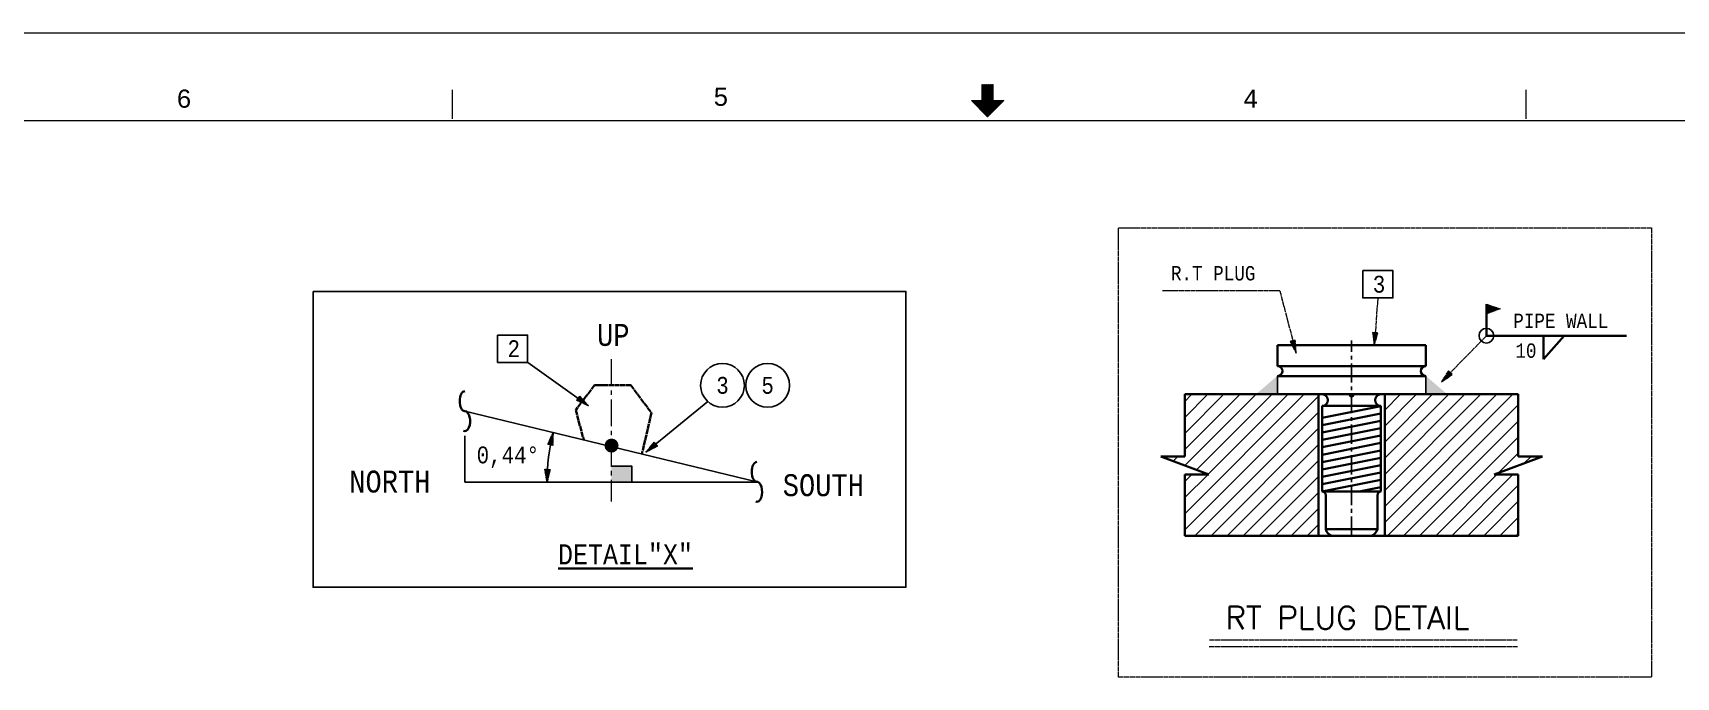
# Model space of a CAD drawing. Header units: inches. Extents: x 1027 to 1868, y 0 to 594.
# Drawn here: x 1256.8 to 1578.6, y 467.8 to 594 of the extents above; entities that cross this region are included whole.
import ezdxf
from ezdxf.enums import TextEntityAlignment as Align

# ---------------------------------------------------------------- set-up
doc = ezdxf.new("R2010")
doc.units = ezdxf.units.IN
doc.header["$MEASUREMENT"] = 0
for name, pattern in [('CENTER', [2, 1.25, -0.25, 0.25, -0.25]), ('CENTER2', [1.125, 0.75, -0.125, 0.125, -0.125]), ('Dashed', [4.18782, 2.09391, -2.09391]), ('Solid', [1, 1, 0])]:
    doc.linetypes.add(name, pattern=pattern)
for name, color, linetype in [('1', 7, 'Continuous'), ('2', 2, 'Continuous'), ('4', 4, 'Continuous'), ('BG 0 -1', 7, 'Continuous'), ('CO', 7, 'Continuous'), ('DIM-LINES', 7, 'Continuous'), ('ISO-TEXT', 7, 'Continuous'), ('WELDS', 7, 'Continuous')]:
    doc.layers.add(name, color=color, linetype=linetype)
for name, color, linetype, lineweight in [('3', 3, 'Continuous', 30), ('dottedUndimensionedPipe', 7, 'Dashed', 13), ('materialLabel', 2, 'Solid', 13), ('message', 2, 'Solid', 13), ('symbol', 2, 'Solid', 30), ('weldCyanLabel', 4, 'Solid', 13), ('weldDimension', 2, 'Solid', 13)]:
    doc.layers.add(name, color=color, linetype=linetype, lineweight=lineweight)
doc.styles.add('Arial', font='arial.ttf')
doc.styles.add('fixedText', font='MONOTXT8.shx', dxfattribs={"width": 0.85})
doc.styles.add('MONOTXT', font='MONOTXT.shx', dxfattribs={"width": 0.8})
doc.styles.add('ROMANS', font='romans.shx', dxfattribs={"width": 0.85})

msp = doc.modelspace()

# ---------------------------------------------------------------- hatches: boundary and pattern name
at = {"layer": '2'}
h = msp.add_hatch(color=1, dxfattribs=at)
h.dxf.hatch_style = 1
h.paths.add_polyline_path([(1370.02, 509.13), (1370.02, 506.03), (1374.08, 506.03), (1374.08, 509.13)])
at = {"layer": '4'}
h = msp.add_hatch(dxfattribs=at)
h.set_pattern_fill('ANSI31', color=4, scale=0.7, style=0)
h.set_pattern_definition([(45, (4789.1477, -12506.0124), (-1.57154482, 1.57154482), [])])
h.paths.add_polyline_path([(1542.94, 507.51), (1552.36, 511.05), (1547.65, 511.05), (1547.65, 523.21), (1521.66, 523.21), (1521.49, 523.04), (1521.49, 495.52), (1547.51, 495.52), (1547.65, 495.66), (1547.65, 507.51)])
h.paths.add_polyline_path([(1487.07, 507.51), (1482.36, 507.51), (1482.36, 495.52), (1508.51, 495.52), (1508.51, 523.21), (1482.36, 523.21), (1482.36, 511.05), (1477.64, 511.05)])
at = {"layer": 'weldCyanLabel'}
h = msp.add_hatch(color=2, dxfattribs=at)
h.dxf.hatch_style = 1
h.paths.add_polyline_path([(1541.41, 540.85), (1541.41, 538.95), (1544.08, 539.97)])
at = {"layer": 'WELDS'}
h = msp.add_hatch(color=2, dxfattribs=at)
edge = h.paths.add_edge_path(flags=0)
edge.add_arc((1370.08, 513.17), 1.38, 180, 540, ccw=False)

# ---------------------------------------------------------------- linework, layer by layer
at = {"color": 2}
for p, q in [((1500.48, 526.79), (1500.48, 523.21)), ((1529.52, 526.79), (1529.52, 523.21))]:
    msp.add_line(p, q, dxfattribs=at)
at = {"layer": '1', "color": 1, "linetype": 'CENTER', "ltscale": 3}
msp.add_line((1515, 495.52), (1515, 533.77), dxfattribs=at)
at = {"layer": '2', "color": 3}
msp.add_line((1398.82, 506.03), (1341.1, 519.98), dxfattribs=at)
at = {"layer": '2', "color": 2}
msp.add_line((1341.36, 515.05), (1341.36, 506.03), dxfattribs=at)
at = {"layer": '2', "color": 4}
for points in [[(1517.2, 547.45), (1523.1, 547.45), (1523.1, 542.09), (1517.2, 542.09)], [(1347.75, 534.82), (1353.65, 534.82), (1353.65, 529.46), (1347.75, 529.46)]]:
    msp.add_lwpolyline(points, close=True, dxfattribs=at)
msp.add_lwpolyline([(1370.02, 509.13), (1374.08, 509.13), (1374.08, 506.03)], dxfattribs=at)
for centre in [(1391.81, 524.97), (1400.65, 524.97)]:
    msp.add_circle(centre, 4.29, dxfattribs=at)
msp.add_arc((1398.41, 506.05), 40.94, 166.3076, 180.0257, dxfattribs=at)
at = {"layer": '3', "color": 2}
for p, q in [((1541.41, 534.68), (1541.41, 540.85)), ((1541.41, 534.68), (1568.81, 534.68)), ((1552.56, 530.09), (1556.65, 534.68)), ((1552.56, 534.68), (1552.56, 530.09))]:
    msp.add_line(p, q, dxfattribs=at)
at = {"layer": '3', "color": 3}
for p, q in [((1500.48, 532.87), (1500.48, 528.75)), ((1500.48, 532.87), (1529.52, 532.87)), ((1529.52, 532.87), (1529.52, 528.75)), ((1500.48, 528.75), (1529.52, 528.75)), ((1500.48, 526.79), (1529.52, 526.79)), ((1482.36, 511.05), (1482.36, 523.21)), ((1482.36, 523.21), (1547.65, 523.21)), ((1508.51, 523.21), (1508.51, 495.52)), ((1521.49, 523.21), (1521.49, 495.52)), ((1547.65, 511.05), (1547.65, 523.21)), ((1509.23, 520.95), (1520.73, 520.95)), ((1509.23, 520.95), (1509.23, 504.18)), ((1509.23, 518.6), (1520.73, 520.89)), ((1509.23, 517.16), (1520.73, 519.45)), ((1520.73, 520.95), (1520.73, 504.18)), ((1509.23, 515.72), (1520.73, 518.01)), ((1509.23, 514.27), (1520.73, 516.57)), ((1509.23, 512.83), (1520.73, 515.12)), ((1509.23, 511.39), (1520.73, 513.68)), ((1509.23, 509.95), (1520.73, 512.24)), ((1477.64, 511.05), (1482.36, 511.05)), ((1477.64, 511.05), (1487.07, 507.51)), ((1509.23, 508.51), (1520.73, 510.8)), ((1509.23, 507.06), (1520.73, 509.36)), ((1552.36, 511.05), (1542.94, 507.51)), ((1552.36, 511.05), (1547.65, 511.05)), ((1482.36, 507.51), (1487.07, 507.51)), ((1482.36, 495.52), (1482.36, 507.51)), ((1509.23, 505.62), (1520.73, 507.91)), ((1509.23, 504.18), (1520.73, 506.47)), ((1547.65, 507.51), (1542.94, 507.51)), ((1547.65, 495.52), (1547.65, 507.51)), ((1509.23, 504.18), (1520.73, 504.18)), ((1509.93, 503.48), (1509.93, 496.8)), ((1516.47, 504.18), (1520.73, 505.03)), ((1520.08, 503.48), (1520.08, 496.8)), ((1509.93, 496.8), (1520.08, 496.8)), ((1482.36, 495.52), (1547.65, 495.52))]:
    msp.add_line(p, q, dxfattribs=at)
at = {"layer": '3'}
msp.add_line((1511.13, 495.52), (1518.88, 495.52), dxfattribs=at)
at = {"layer": '3', "color": 3}
msp.add_lwpolyline([(1514.72, 523.21, 0.589, 0.589, 1.191456), (1515.3, 523.21, 0, 0, 0)], format="xyseb", dxfattribs=at)
for centre, radius, start, end in [((1500.48, 527.77), 0.982, 270, 90), ((1529.52, 527.77), 0.982, 90, 270), ((1509.23, 522.08), 1.13, 270, 90), ((1520.73, 522.08), 1.13, 90, 270), ((1509.23, 503.48), 0.7, 0, 90), ((1520.78, 503.48), 0.703, 93.9739, 179.9026), ((1511.65, 497.2), 1.76, 193.1432, 252.9181), ((1518.36, 497.2), 1.76, 287.0819, 346.8568)]:
    msp.add_arc(centre, radius, start, end, dxfattribs=at)
at = {"layer": '3', "extrusion": (0, 0, -1)}
for centre, start_param, end_param in [((1341.36, 521.87), 3.141593, 6.283185), ((1341.36, 517.96), 6.283185, 9.665524), ((1398.55, 508.02), 3.141593, 6.283185), ((1398.55, 504.12), 6.144889, 9.665524)]:
    msp.add_ellipse(centre, major_axis=(0, 1.95), ratio=0.522828, start_param=start_param, end_param=end_param, dxfattribs=at)
at = {"layer": '4', "color": 2}
msp.add_line((1341.36, 506.03), (1398.82, 506.03), dxfattribs=at)
msp.add_lwpolyline([(1311.63, 543.37), (1427.72, 543.37), (1427.72, 485.42), (1311.63, 485.42)], close=True, dxfattribs=at)
msp.add_circle((1541.41, 534.68), 1.44, dxfattribs=at)
at = {"layer": '4', "color": 4}
for points in [[(1500.48, 526.83), (1496.25, 523.21), (1500.48, 523.21)], [(1529.52, 526.83), (1533.76, 523.21), (1529.52, 523.21)]]:
    msp.add_solid(points, dxfattribs=at)
at = {"layer": 'BG 0 -1', "color": 7, "linetype": 'Continuous', "lineweight": 9}
for p, q in [((1026.97, 594), (1867.97, 594)), ((1338.92, 577.17), (1338.92, 582.83)), ((1442.67, 580.74), (1442.67, 583.92)), ((1442.67, 583.88), (1444.79, 581.76)), ((1442.67, 583.75), (1444.79, 581.63)), ((1442.67, 583.63), (1444.79, 581.51)), ((1442.67, 583.5), (1444.79, 581.38)), ((1442.67, 583.38), (1444.79, 581.26)), ((1442.67, 583.25), (1444.79, 581.13)), ((1442.67, 583.13), (1444.79, 581.01)), ((1442.67, 583), (1444.79, 580.88)), ((1442.67, 582.88), (1444.79, 580.76)), ((1442.67, 582.75), (1445.8, 579.62)), ((1442.67, 582.63), (1445.74, 579.56)), ((1442.67, 582.5), (1445.67, 579.5)), ((1442.75, 583.92), (1444.79, 581.88)), ((1442.88, 583.92), (1444.79, 582.01)), ((1443, 583.92), (1444.79, 582.13)), ((1443.13, 583.92), (1444.79, 582.26)), ((1443.25, 583.92), (1444.79, 582.38)), ((1443.38, 583.92), (1444.79, 582.51)), ((1443.5, 583.92), (1444.79, 582.63)), ((1443.63, 583.92), (1444.79, 582.76)), ((1443.74, 577.56), (1443.74, 583.22)), ((1443.75, 583.92), (1444.79, 582.88)), ((1443.88, 583.92), (1444.79, 583.01)), ((1444, 583.92), (1444.79, 583.13)), ((1444.13, 583.92), (1444.79, 583.26)), ((1444.25, 583.92), (1444.79, 583.38)), ((1444.38, 583.92), (1444.79, 583.51)), ((1444.5, 583.92), (1444.79, 583.63)), ((1444.63, 583.92), (1444.79, 583.76)), ((1444.75, 583.92), (1444.79, 583.88)), ((1444.79, 580.74), (1444.79, 583.92)), ((1549.17, 577.17), (1549.17, 582.83)), ((1440.55, 580.74), (1442.67, 580.74)), ((1443.73, 577.55), (1440.55, 580.74)), ((1440.56, 580.74), (1443.74, 577.56)), ((1440.69, 580.74), (1443.8, 577.62)), ((1440.81, 580.74), (1443.86, 577.68)), ((1440.94, 580.74), (1443.92, 577.75)), ((1441.06, 580.74), (1443.99, 577.81)), ((1441.19, 580.74), (1444.05, 577.87)), ((1441.31, 580.74), (1444.11, 577.93)), ((1441.44, 580.74), (1444.17, 578)), ((1441.56, 580.74), (1444.24, 578.06)), ((1441.69, 580.74), (1444.3, 578.12)), ((1441.81, 580.74), (1444.36, 578.18)), ((1441.94, 580.74), (1444.42, 578.25)), ((1442.06, 580.74), (1444.49, 578.31)), ((1442.19, 580.74), (1444.55, 578.37)), ((1442.31, 580.74), (1444.61, 578.44)), ((1442.44, 580.74), (1444.67, 578.5)), ((1442.56, 580.74), (1444.74, 578.56)), ((1442.67, 582.38), (1445.61, 579.44)), ((1442.67, 582.25), (1445.55, 579.37)), ((1442.67, 582.13), (1445.49, 579.31)), ((1442.67, 582), (1445.42, 579.25)), ((1442.67, 581.88), (1445.36, 579.19)), ((1442.67, 581.75), (1445.3, 579.12)), ((1442.67, 581.63), (1445.24, 579.06)), ((1442.67, 581.5), (1445.17, 579)), ((1442.67, 581.38), (1445.11, 578.94)), ((1442.67, 581.25), (1445.05, 578.87)), ((1442.67, 581.13), (1444.99, 578.81)), ((1442.67, 581), (1444.92, 578.75)), ((1442.67, 580.88), (1444.86, 578.69)), ((1442.67, 580.75), (1444.8, 578.62)), ((1446.91, 580.74), (1443.73, 577.55)), ((1444.79, 580.74), (1446.91, 580.74)), ((1444.81, 580.74), (1445.86, 579.69)), ((1444.94, 580.74), (1445.92, 579.75)), ((1445.06, 580.74), (1445.99, 579.81)), ((1445.19, 580.74), (1446.05, 579.87)), ((1445.31, 580.74), (1446.11, 579.94)), ((1445.44, 580.74), (1446.17, 580)), ((1445.56, 580.74), (1446.24, 580.06)), ((1445.69, 580.74), (1446.3, 580.12)), ((1445.81, 580.74), (1446.36, 580.19)), ((1445.94, 580.74), (1446.42, 580.25)), ((1446.06, 580.74), (1446.49, 580.31)), ((1446.19, 580.74), (1446.55, 580.37)), ((1446.31, 580.74), (1446.61, 580.44)), ((1446.44, 580.74), (1446.67, 580.5)), ((1446.56, 580.74), (1446.74, 580.56)), ((1446.69, 580.74), (1446.8, 580.62)), ((1446.81, 580.74), (1446.86, 580.69)), ((1842.9, 576.75), (1052.09, 576.75))]:
    msp.add_line(p, q, dxfattribs=at)
at = {"layer": 'CO', "color": 2, "linetype": 'Continuous'}
for p, q in [((1521.49, 523.04), (1521.66, 523.21)), ((1547.51, 495.52), (1547.65, 495.66))]:
    msp.add_line(p, q, dxfattribs=at)
at = {"layer": 'DIM-LINES', "color": 4}
for p, q in [((1353.67, 529.42), (1365.58, 520.96)), ((1388.91, 521.81), (1376.82, 511.86))]:
    msp.add_line(p, q, dxfattribs=at)
at = {"layer": 'dottedUndimensionedPipe', "color": 1, "linetype": 'CENTER2', "ltscale": 7}
msp.add_line((1370.02, 530.08), (1370.02, 502.2), dxfattribs=at)
at = {"layer": 'materialLabel', "color": 4, "flags": 128}
for points in [[(1500.94, 543.51), (1504.14, 531.28)], [(1520.13, 542.07), (1519.45, 532.77)], [(1519.45, 532.77), (1520.12, 535.22), (1519.12, 535.29), (1519.45, 532.77), (1519.49, 533.27), (1520.02, 535.23), (1519.22, 535.28), (1519.49, 533.27), (1519.52, 533.76), (1519.92, 535.24), (1519.32, 535.28), (1519.52, 533.76), (1519.55, 534.26), (1519.82, 535.24), (1519.42, 535.27), (1519.55, 534.26), (1519.59, 534.76), (1519.72, 535.25), (1519.52, 535.26), (1519.59, 534.76)], [(1541.41, 534.68), (1532.59, 525.64)], [(1504.14, 531.28), (1503.98, 533.82), (1503.01, 533.56), (1504.14, 531.28), (1504.01, 531.77), (1503.88, 533.79), (1503.11, 533.59), (1504.01, 531.77), (1503.88, 532.25), (1503.78, 533.77), (1503.21, 533.61), (1503.88, 532.25), (1503.75, 532.73), (1503.69, 533.74), (1503.3, 533.64), (1503.75, 532.73), (1503.62, 533.21), (1503.59, 533.72), (1503.4, 533.67), (1503.62, 533.21)], [(1532.59, 525.64), (1534.68, 527.08), (1533.96, 527.78), (1532.59, 525.64), (1532.94, 525.99), (1534.61, 527.15), (1534.03, 527.71), (1532.94, 525.99), (1533.28, 526.35), (1534.53, 527.22), (1534.1, 527.64), (1533.28, 526.35), (1533.63, 526.71), (1534.46, 527.29), (1534.18, 527.57), (1533.63, 526.71), (1533.97, 527.07), (1534.39, 527.36), (1534.25, 527.5), (1533.97, 527.07)]]:
    msp.add_lwpolyline(points, dxfattribs=at)
at = {"layer": 'symbol'}
for p, q in [((1366.75, 524.99), (1363.06, 520.13)), ((1373.85, 524.99), (1366.75, 524.99)), ((1373.85, 524.99), (1377.9, 519.59)), ((1363.06, 520.13), (1364.64, 514.29)), ((1377.9, 519.59), (1376.04, 511.54))]:
    msp.add_line(p, q, dxfattribs=at)
at = {"layer": 'weldCyanLabel'}
msp.add_line((1500.94, 543.51), (1477.96, 543.51), dxfattribs=at)
at = {"layer": 'weldCyanLabel', "color": 2}
for p, q in [((1541.41, 540.85), (1544.08, 539.97)), ((1544.08, 539.97), (1541.41, 538.95)), ((1487.11, 473.8), (1547.49, 473.8)), ((1487.17, 475.11), (1547.46, 475.11))]:
    msp.add_line(p, q, dxfattribs=at)
msp.add_lwpolyline([(1469.33, 555.81), (1573.77, 555.81), (1573.77, 467.82), (1469.33, 467.82)], close=True, dxfattribs=at)
at = {"layer": 'weldDimension', "color": 4, "flags": 128}
for points in [[(1365.58, 520.96), (1363.27, 522.01), (1363.85, 522.82), (1365.58, 520.96), (1365.18, 521.25), (1363.33, 522.09), (1363.79, 522.74), (1365.18, 521.25), (1364.77, 521.54), (1363.38, 522.17), (1363.73, 522.66), (1364.77, 521.54), (1364.37, 521.83), (1363.44, 522.25), (1363.67, 522.58), (1364.37, 521.83), (1363.96, 522.12), (1363.5, 522.33), (1363.61, 522.49), (1363.96, 522.12)], [(1358.63, 515.74), (1358.57, 513.2), (1357.59, 513.42), (1358.63, 515.74), (1358.52, 515.26), (1358.47, 513.22), (1357.69, 513.4), (1358.52, 515.26), (1358.41, 514.77), (1358.37, 513.25), (1357.79, 513.38), (1358.41, 514.77), (1358.3, 514.28), (1358.28, 513.27), (1357.89, 513.36), (1358.3, 514.28), (1358.19, 513.8), (1358.18, 513.29), (1357.98, 513.33), (1358.19, 513.8)], [(1376.82, 511.86), (1378.43, 513.82), (1379.06, 513.05), (1376.82, 511.86), (1377.21, 512.17), (1378.49, 513.75), (1379, 513.13), (1377.21, 512.17), (1377.59, 512.49), (1378.56, 513.67), (1378.94, 513.21), (1377.59, 512.49), (1377.98, 512.8), (1378.62, 513.59), (1378.87, 513.28), (1377.98, 512.8), (1378.36, 513.12), (1378.68, 513.51), (1378.81, 513.36), (1378.36, 513.12)], [(1357.47, 506.03), (1357.03, 508.54), (1358.03, 508.51), (1357.47, 506.03), (1357.48, 506.53), (1357.13, 508.53), (1357.93, 508.51), (1357.48, 506.53), (1357.49, 507.03), (1357.23, 508.53), (1357.83, 508.52), (1357.49, 507.03), (1357.51, 507.53), (1357.33, 508.53), (1357.73, 508.52), (1357.51, 507.53), (1357.52, 508.02), (1357.43, 508.53), (1357.63, 508.52), (1357.52, 508.02)]]:
    msp.add_lwpolyline(points, dxfattribs=at)

# ---------------------------------------------------------------- texts
at = {"layer": '2', "style": 'fixedText', "width": 0.85}
for s, p in [('3', (1391.81, 524.97)), ('5', (1400.65, 524.97))]:
    msp.add_text(s, height=3.3, dxfattribs=at).set_placement(p, align=Align.MIDDLE_CENTER)
at = {"layer": '2', "style": 'ROMANS'}
msp.add_text('RT PLUG DETAIL', height=4.4787, dxfattribs=at).set_placement((1490.3, 477.21))
at = {"layer": '3', "color": 2, "style": 'MONOTXT', "width": 0.8566}
msp.add_text('%%UDETAIL"X"', height=3.96, dxfattribs=at).set_placement((1372.81, 491.87), align=Align.MIDDLE_CENTER)
at = {"layer": 'BG 0 -1', "color": 7, "style": 'Arial', "width": 1.008516}
for s, p in [('6', (1286.36, 581.12)), ('5', (1391.49, 581.46)), ('4', (1495.25, 581.12))]:
    msp.add_text(s, height=3.54, dxfattribs=at).set_placement(p, align=Align.MIDDLE)
at = {"layer": 'ISO-TEXT', "color": 2, "style": 'MONOTXT', "width": 0.8566}
for s, p in [('3', (1519.16, 543.13)), ('2', (1349.71, 530.5))]:
    msp.add_text(s, height=3.3, dxfattribs=at).set_placement(p)
for s, height, p in [('UP', 4.29, (1367.25, 536.99)), ('0,44%%D', 3.3, (1343.66, 512.99)), ('NORTH', 4.29, (1318.71, 508.27)), ('SOUTH', 4.29, (1403.61, 507.56))]:
    msp.add_text(s, height=height, dxfattribs=at).set_placement(p, align=Align.TOP_LEFT)
at = {"layer": 'message', "style": 'fixedText', "width": 0.85}
for s, p in [('R.T PLUG ', (1479.63, 545.52)), ('PIPE WALL', (1546.67, 536.2))]:
    msp.add_text(s, height=2.81, dxfattribs=at).set_placement(p)
msp.add_text('10', height=2.81, dxfattribs=at).set_placement((1549.15, 531.77), align=Align.MIDDLE)

doc.saveas('drawing.dxf')
